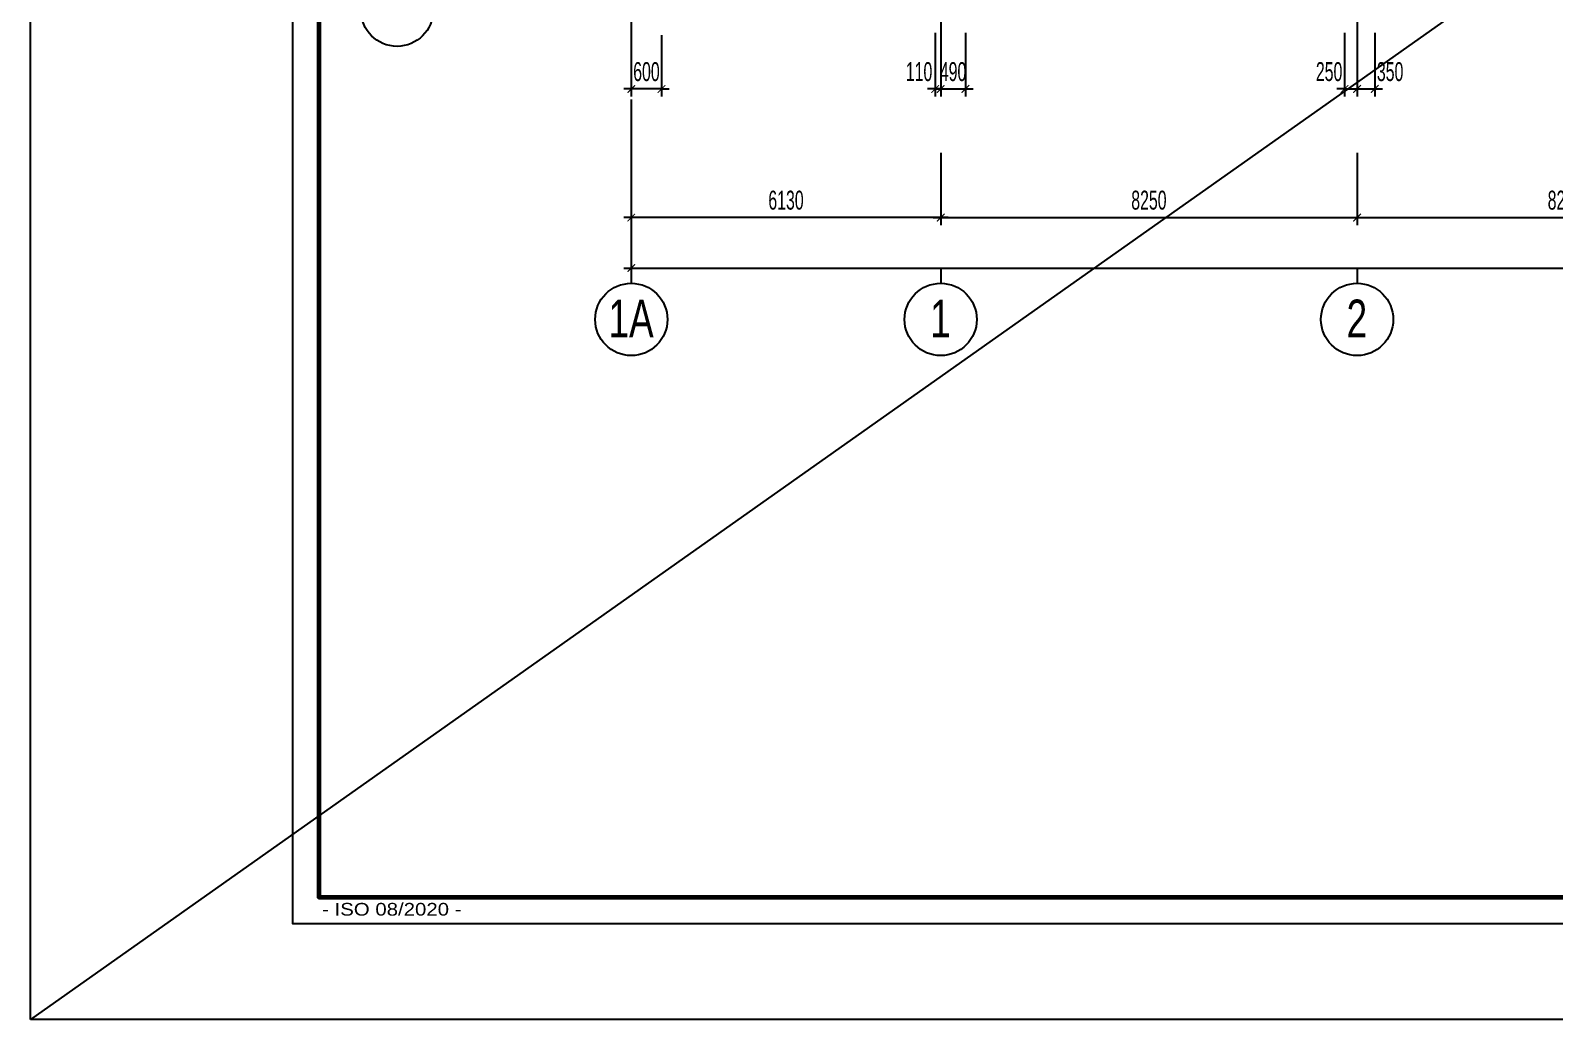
# Model space of a CAD drawing. Extents: x 1719887 to 1865417, y -150890 to 59748.
# Drawn here: x 1719887 to 1750081, y -43040 to -23451 of the extents above; entities that cross this region are included whole.
import ezdxf

# ---------------------------------------------------------------- set-up
doc = ezdxf.new("R2010")
doc.units = 0
doc.header["$LTSCALE"] = 1000
doc.header["$MEASUREMENT"] = 0
doc.header["$PDMODE"] = 3
doc.linetypes.add('CENTER2', pattern=[1.125, 0.75, -0.125, 0.125, -0.125])
doc.layers.get('0').update_dxf_attribs({"linetype": 'CONTINUOUS'})
doc.layers.get('Defpoints').update_dxf_attribs({"linetype": 'CONTINUOUS'})
for name, color, linetype in [('CDC -TEXT KHUNG', 7, 'CONTINUOUS'), ('CDC-KHUNGTEN', 7, 'CONTINUOUS'), ('CDC.01.AXIS', 160, 'CENTER2'), ('CDC.02.DIM', 1, 'CONTINUOUS'), ('CDC.06.TEXT', 2, 'CONTINUOUS'), ('CDC.10.HATCH', 9, 'CONTINUOUS'), ('KCS_CHI', 1, 'CONTINUOUS')]:
    doc.layers.add(name, color=color, linetype=linetype)
doc.layers.add('KCS_Plotter', color=11, linetype='CONTINUOUS', plot=False)
doc.styles.add('ARIAL', font='arial.ttf', dxfattribs={"width": 0.6})
doc.styles.add('KT CDC', font='arial.ttf', dxfattribs={"width": 0.85, "height": 200})
doc.dimstyles.new('D150', dxfattribs={"dimscale": 150, "dimtxt": 2.5, "dimasz": 1, "dimexe": 1, "dimexo": 0, "dimgap": 1, "dimtad": 1, "dimdec": 0, "dimdsep": 46, "dimtxsty": 'ARIAL', "dimblk": 'ARCHTICK', "dimcen": 1, "dimdle": 1, "dimclrd": 1, "dimclre": 1, "dimclrt": 2, "dimadec": 0, "dimazin": 0, "dimtfac": 0.00072, "dimtdec": 0, "dimtix": 1, "dimtmove": 2, "dimatfit": 3, "dimldrblk": 'ARCHTICK', "dimfxl": 1, "dimtolj": 1, "dimlwd": -1, "dimlwe": -1, "dimarcsym": 0})

# ---------------------------------------------------------------- blocks, each defined once
blk = doc.blocks.new('_ARCHTICK')
at = {"color": 0, "linetype": 'ByBlock', "const_width": 0.15}
blk.add_lwpolyline([(-0.5, -0.5), (0.5, 0.5)], dxfattribs=at)
blk = doc.blocks.new('*D436')
at = {"layer": 'CDC.02.DIM', "color": 1, "transparency": 16777216}
for p, q in [((1737920, -25872), (1737920, -27306)), ((1746170, -25872), (1746170, -27306)), ((1737770, -27156), (1746320, -27156))]:
    blk.add_line(p, q, dxfattribs=at)
at = {"layer": 'Defpoints', "color": 0, "transparency": 16777216}
for p in [(1737920, -25872), (1746170, -25872), (1746170, -27156)]:
    blk.add_point(p, dxfattribs=at)
at = {"layer": 'CDC.02.DIM', "color": 1, "transparency": 16777216, "xscale": 150, "yscale": 150, "zscale": 150, "rotation": 180}
blk.add_blockref('_ARCHTICK', (1737920, -27156), dxfattribs=at)
at = {"layer": 'CDC.02.DIM', "color": 1, "transparency": 16777216, "xscale": 150, "yscale": 150, "zscale": 150}
blk.add_blockref('_ARCHTICK', (1746170, -27156), dxfattribs=at)
at = {"layer": 'CDC.02.DIM', "color": 2, "transparency": 16777216, "insert": (1742045, -26814), "char_height": 375, "attachment_point": 5, "style": 'ARIAL'}
blk.add_mtext('\\A1;8250', dxfattribs=at)
blk = doc.blocks.new('*D437')
at = {"layer": 'CDC.02.DIM', "color": 1, "transparency": 16777216}
for p, q in [((1746170, -25872), (1746170, -27306)), ((1754420, -25872), (1754420, -27306)), ((1746020, -27156), (1754570, -27156))]:
    blk.add_line(p, q, dxfattribs=at)
at = {"layer": 'Defpoints', "color": 0, "transparency": 16777216}
for p in [(1746170, -25872), (1754420, -25872), (1754420, -27156)]:
    blk.add_point(p, dxfattribs=at)
at = {"layer": 'CDC.02.DIM', "color": 1, "transparency": 16777216, "xscale": 150, "yscale": 150, "zscale": 150, "rotation": 180}
blk.add_blockref('_ARCHTICK', (1746170, -27156), dxfattribs=at)
at = {"layer": 'CDC.02.DIM', "color": 1, "transparency": 16777216, "xscale": 150, "yscale": 150, "zscale": 150}
blk.add_blockref('_ARCHTICK', (1754420, -27156), dxfattribs=at)
at = {"layer": 'CDC.02.DIM', "color": 2, "transparency": 16777216, "insert": (1750295, -26814), "char_height": 375, "attachment_point": 5, "style": 'ARIAL'}
blk.add_mtext('\\A1;8250', dxfattribs=at)
blk = doc.blocks.new('*D459')
at = {"layer": 'CDC.02.DIM', "color": 1, "transparency": 16777216}
for p, q in [((1731790, -25872), (1731790, -27306)), ((1737920, -25872), (1737920, -27306)), ((1738070, -27156), (1731640, -27156))]:
    blk.add_line(p, q, dxfattribs=at)
at = {"layer": 'Defpoints', "color": 0, "transparency": 16777216}
for p in [(1731790, -25872), (1737920, -25872), (1731790, -27156)]:
    blk.add_point(p, dxfattribs=at)
at = {"layer": 'CDC.02.DIM', "color": 1, "transparency": 16777216, "xscale": 150, "yscale": 150, "zscale": 150, "rotation": 180}
blk.add_blockref('_ARCHTICK', (1731790, -27156), dxfattribs=at)
at = {"layer": 'CDC.02.DIM', "color": 1, "transparency": 16777216, "xscale": 150, "yscale": 150, "zscale": 150}
blk.add_blockref('_ARCHTICK', (1737920, -27156), dxfattribs=at)
at = {"layer": 'CDC.02.DIM', "color": 2, "transparency": 16777216, "insert": (1734855, -26814), "char_height": 375, "attachment_point": 5, "style": 'ARIAL'}
blk.add_mtext('\\A1;6130', dxfattribs=at)
blk = doc.blocks.new('TH1')
at = {"layer": 'CDC.01.AXIS', "ltscale": 2}
for p, q in [((1734550, -63021), (1734550, -119734)), ((1740680, -63021), (1740680, -119734)), ((1748930, -63021), (1748930, -119734))]:
    blk.add_line(p, q, dxfattribs=at)
blk = doc.blocks.new('*D673')
at = {"layer": 'CDC.02.DIM', "color": 1, "transparency": 16777216}
for p, q in [((1737810, -23496), (1737810, -24760)), ((1737920, -23496), (1737920, -24760)), ((1737810, -24610), (1737660, -24610)), ((1737810, -24610), (1737920, -24610)), ((1737920, -24610), (1738070, -24610))]:
    blk.add_line(p, q, dxfattribs=at)
at = {"layer": 'Defpoints', "color": 0, "transparency": 16777216}
for p in [(1737810, -23496), (1737920, -23496), (1737920, -24610)]:
    blk.add_point(p, dxfattribs=at)
at = {"layer": 'CDC.02.DIM', "color": 1, "transparency": 16777216, "xscale": 150, "yscale": 150, "zscale": 150}
blk.add_blockref('_ARCHTICK', (1737810, -24610), dxfattribs=at)
at = {"layer": 'CDC.02.DIM', "color": 1, "transparency": 16777216, "xscale": 150, "yscale": 150, "zscale": 150, "rotation": 180}
blk.add_blockref('_ARCHTICK', (1737920, -24610), dxfattribs=at)
at = {"layer": 'CDC.02.DIM', "color": 2, "transparency": 16777216, "insert": (1737491, -24268), "char_height": 375, "attachment_point": 5, "style": 'ARIAL'}
blk.add_mtext('\\A1;110', dxfattribs=at)
blk = doc.blocks.new('*D674')
at = {"layer": 'CDC.02.DIM', "color": 1, "transparency": 16777216}
for p, q in [((1737920, -23496), (1737920, -24760)), ((1738410, -23496), (1738410, -24760)), ((1737920, -24610), (1737770, -24610)), ((1737920, -24610), (1738410, -24610)), ((1738410, -24610), (1738560, -24610))]:
    blk.add_line(p, q, dxfattribs=at)
at = {"layer": 'Defpoints', "color": 0, "transparency": 16777216}
for p in [(1737920, -23496), (1738410, -23496), (1738410, -24610)]:
    blk.add_point(p, dxfattribs=at)
at = {"layer": 'CDC.02.DIM', "color": 1, "transparency": 16777216, "xscale": 150, "yscale": 150, "zscale": 150}
blk.add_blockref('_ARCHTICK', (1737920, -24610), dxfattribs=at)
at = {"layer": 'CDC.02.DIM', "color": 1, "transparency": 16777216, "xscale": 150, "yscale": 150, "zscale": 150, "rotation": 180}
blk.add_blockref('_ARCHTICK', (1738410, -24610), dxfattribs=at)
at = {"layer": 'CDC.02.DIM', "color": 2, "transparency": 16777216, "insert": (1738165, -24268), "char_height": 375, "attachment_point": 5, "style": 'ARIAL'}
blk.add_mtext('\\A1;490', dxfattribs=at)
blk = doc.blocks.new('*D675')
at = {"layer": 'CDC.02.DIM', "color": 1, "transparency": 16777216}
for p, q in [((1745920, -23496), (1745920, -24760)), ((1746170, -23496), (1746170, -24760)), ((1745920, -24610), (1745770, -24610)), ((1745920, -24610), (1746170, -24610)), ((1746170, -24610), (1746320, -24610))]:
    blk.add_line(p, q, dxfattribs=at)
at = {"layer": 'Defpoints', "color": 0, "transparency": 16777216}
for p in [(1745920, -23496), (1746170, -23496), (1746170, -24610)]:
    blk.add_point(p, dxfattribs=at)
at = {"layer": 'CDC.02.DIM', "color": 1, "transparency": 16777216, "xscale": 150, "yscale": 150, "zscale": 150}
blk.add_blockref('_ARCHTICK', (1745920, -24610), dxfattribs=at)
at = {"layer": 'CDC.02.DIM', "color": 1, "transparency": 16777216, "xscale": 150, "yscale": 150, "zscale": 150, "rotation": 180}
blk.add_blockref('_ARCHTICK', (1746170, -24610), dxfattribs=at)
at = {"layer": 'CDC.02.DIM', "color": 2, "transparency": 16777216, "insert": (1745615, -24268), "char_height": 375, "attachment_point": 5, "style": 'ARIAL'}
blk.add_mtext('\\A1;250', dxfattribs=at)
blk = doc.blocks.new('*D676')
at = {"layer": 'CDC.02.DIM', "color": 1, "transparency": 16777216}
for p, q in [((1746170, -23496), (1746170, -24760)), ((1746520, -23496), (1746520, -24760)), ((1746020, -24610), (1746670, -24610))]:
    blk.add_line(p, q, dxfattribs=at)
at = {"layer": 'Defpoints', "color": 0, "transparency": 16777216}
for p in [(1746170, -23496), (1746520, -23496), (1746520, -24610)]:
    blk.add_point(p, dxfattribs=at)
at = {"layer": 'CDC.02.DIM', "color": 1, "transparency": 16777216, "xscale": 150, "yscale": 150, "zscale": 150, "rotation": 180}
blk.add_blockref('_ARCHTICK', (1746170, -24610), dxfattribs=at)
at = {"layer": 'CDC.02.DIM', "color": 1, "transparency": 16777216, "xscale": 150, "yscale": 150, "zscale": 150}
blk.add_blockref('_ARCHTICK', (1746520, -24610), dxfattribs=at)
at = {"layer": 'CDC.02.DIM', "color": 2, "transparency": 16777216, "insert": (1746824, -24268), "char_height": 375, "attachment_point": 5, "style": 'ARIAL'}
blk.add_mtext('\\A1;350', dxfattribs=at)
blk = doc.blocks.new('*D700')
at = {"layer": 'CDC.02.DIM', "color": 1, "transparency": 16777216}
for p, q in [((1731790, -23547), (1731790, -24760)), ((1732389, -23547), (1732389, -24760)), ((1731790, -24610), (1731640, -24610)), ((1732389, -24610), (1731790, -24610)), ((1732389, -24610), (1732539, -24610))]:
    blk.add_line(p, q, dxfattribs=at)
at = {"layer": 'Defpoints', "color": 0, "transparency": 16777216}
for p in [(1731790, -23547), (1732389, -23547), (1731790, -24610)]:
    blk.add_point(p, dxfattribs=at)
at = {"layer": 'CDC.02.DIM', "color": 1, "transparency": 16777216, "xscale": 150, "yscale": 150, "zscale": 150}
blk.add_blockref('_ARCHTICK', (1731790, -24610), dxfattribs=at)
at = {"layer": 'CDC.02.DIM', "color": 1, "transparency": 16777216, "xscale": 150, "yscale": 150, "zscale": 150, "rotation": 180}
blk.add_blockref('_ARCHTICK', (1732389, -24610), dxfattribs=at)
at = {"layer": 'CDC.02.DIM', "color": 2, "transparency": 16777216, "insert": (1732090, -24268), "char_height": 375, "attachment_point": 5, "style": 'ARIAL'}
blk.add_mtext('\\A1;600', dxfattribs=at)
blk = doc.blocks.new('*D1038')
at = {"layer": 'CDC.02.DIM', "color": 1, "transparency": 16777216}
for p, q in [((1731790, -24819), (1731790, -28306)), ((1835720, -24819), (1835720, -28306)), ((1731640, -28156), (1835870, -28156))]:
    blk.add_line(p, q, dxfattribs=at)
at = {"layer": 'Defpoints', "color": 0, "transparency": 16777216}
for p in [(1731790, -24819), (1835720, -24819), (1835720, -28156)]:
    blk.add_point(p, dxfattribs=at)
at = {"layer": 'CDC.02.DIM', "color": 1, "transparency": 16777216, "xscale": 150, "yscale": 150, "zscale": 150, "rotation": 180}
blk.add_blockref('_ARCHTICK', (1731790, -28156), dxfattribs=at)
at = {"layer": 'CDC.02.DIM', "color": 1, "transparency": 16777216, "xscale": 150, "yscale": 150, "zscale": 150}
blk.add_blockref('_ARCHTICK', (1835720, -28156), dxfattribs=at)
at = {"layer": 'CDC.02.DIM', "color": 2, "transparency": 16777216, "insert": (1783755, -27814), "char_height": 375, "attachment_point": 5, "style": 'ARIAL'}
blk.add_mtext('\\A1;103930', dxfattribs=at)
blk = doc.blocks.new('KHUNG TEN')
at = {"layer": 'CDC-KHUNGTEN', "color": 8}
blk.add_lwpolyline([(75096, 1100), (83000, 1100), (83000, 58300), (3000, 58300), (3000, 1100), (75096, 1100)], dxfattribs=at)
at = {"layer": 'CDC-KHUNGTEN', "color": 255, "lineweight": 60}
blk.add_lwpolyline([(74900, 1400), (74900, 58000), (3300, 58000), (3300, 1400), (74900, 1400)], close=True, dxfattribs=at)
at = {"layer": 'Defpoints', "color": 1, "ltscale": 0.2}
blk.add_lwpolyline([(0, 0), (0, 59400), (84100, 59400), (84100, 0), (0, 0)], close=True, dxfattribs=at)
at = {"layer": 'CDC -TEXT KHUNG', "color": 6, "style": 'KT CDC', "width": 1.15}
blk.add_text('- ISO 08/2020 -', height=145.27, dxfattribs=at).set_placement((3339, 1189))

msp = doc.modelspace()

# ---------------------------------------------------------------- linework, layer by layer
at = {"layer": 'KCS_CHI'}
for p, q in [((1731789.9, -28156), (1731789.9, -28457.9)), ((1737919.9, -28156), (1737919.9, -28457.9)), ((1746169.6, -28156), (1746169.6, -28457.9))]:
    msp.add_line(p, q, dxfattribs=at)
for centre in [(1727149, -23049.1), (1731789.9, -29173.8), (1737919.9, -29173.8), (1746169.6, -29173.8)]:
    msp.add_circle(centre, 715.9, dxfattribs=at)
at = {"layer": 'KCS_Plotter'}
msp.add_line((1865416.7, 59748.5), (1719886.7, -43039.7), dxfattribs=at)

# ---------------------------------------------------------------- block references
at = {"layer": 'CDC.06.TEXT', "xscale": 1.730439951605972, "yscale": 1.730439951605972, "zscale": 1.730439951605972}
msp.add_blockref('KHUNG TEN', (1719886.7, -43039.7), dxfattribs=at)
at = {"layer": 'CDC.10.HATCH'}
msp.add_blockref('TH1', (-2759.9, 96088.6), dxfattribs=at)

# ---------------------------------------------------------------- texts
at = {"layer": 'CDC.06.TEXT', "char_height": 750, "width": 696.96, "attachment_point": 2, "line_spacing_factor": 0.938532}
for s, insert in [('{\\fArial|b0|i0|c0|p34;\\W0.7;1A}', (1731785.3, -28781.2)), ('{\\fArial|b0|i0|c0|p34;\\W0.7;1}', (1737915.3, -28781.2)), ('{\\fArial|b0|i0|c0|p34;\\W0.7;2}', (1746164.9, -28781.2))]:
    msp.add_mtext(s, dxfattribs=dict(at, insert=insert))

# ---------------------------------------------------------------- dimensions: what is measured, and where the dimension line sits
at = {"layer": 'CDC.02.DIM'}
for base, p1, p2, picture, middle in [((1731789.6, -24609.6), (1732389.5, -23546.7), (1731789.6, -23546.7), '*D700', (1732089.5, -24268.1)), ((1738409.6, -24609.6), (1737919.6, -23495.8), (1738409.6, -23495.8), '*D674', (1738164.6, -24268.1)), ((1835719.9, -28156), (1731789.9, -24818.6), (1835719.9, -24818.6), '*D1038', (1783754.9, -27814.4)), ((1731789.9, -27156), (1737919.9, -25871.8), (1731789.9, -25871.8), '*D459', (1734854.9, -26814.4)), ((1746169.6, -27156), (1737919.9, -25871.8), (1746169.6, -25871.8), '*D436', (1742044.7, -26814.5)), ((1754419.6, -27156), (1746169.6, -25871.8), (1754419.6, -25871.8), '*D437', (1750294.6, -26814.5))]:
    dim = msp.add_linear_dim(base=base, p1=p1, p2=p2, dimstyle='D150', dxfattribs=at)
    dim.commit()
    dim.dimension.update_dxf_attribs({"geometry": picture, "text_midpoint": middle})
for base, p1, p2, picture, middle in [((1737919.6, -24609.6), (1737809.6, -23495.8), (1737919.6, -23495.8), '*D673', (1737491.1, -24268.1)), ((1746169.6, -24609.6), (1745919.5, -23495.8), (1746169.6, -23495.8), '*D675', (1745615.2, -24268.1)), ((1746519.5, -24609.6), (1746169.6, -23495.8), (1746519.5, -23495.8), '*D676', (1746824.4, -24268))]:
    dim = msp.add_linear_dim(base=base, p1=p1, p2=p2, dimstyle='D150', dxfattribs=at)
    dim.commit()
    dim.dimension.update_dxf_attribs({"geometry": picture, "text_midpoint": middle, "dimtype": 160})

doc.saveas('drawing.dxf')
